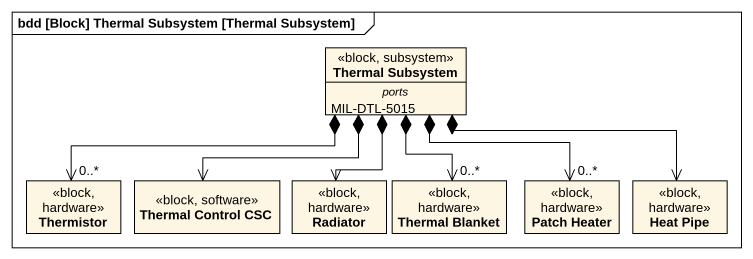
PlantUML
@startuml
mainframe bdd [Block] Thermal Subsystem [Thermal Subsystem]
hide circle
hide empty members
class "Thermal Subsystem" as Thermal_Subsystem <<block, subsystem>> {
  -- ports --
  MIL-DTL-5015
}
class Thermistor <<block, hardware>>
class "Thermal Control CSC" as Thermal_Control_CSC <<block, software>>
class Radiator <<block, hardware>>
class "Thermal Blanket" as Thermal_Blanket <<block, hardware>>
class "Patch Heater" as Patch_Heater <<block, hardware>>
class "Heat Pipe" as Heat_Pipe <<block, hardware>>
Thermal_Subsystem *-left-> "0..*" Thermistor
Thermal_Subsystem *--> Thermal_Control_CSC
Thermal_Subsystem *--> Radiator
Thermal_Subsystem *--> "0..*" Thermal_Blanket
Thermal_Subsystem *--> "0..*" Patch_Heater
Thermal_Subsystem *-right-> Heat_Pipe
@enduml
